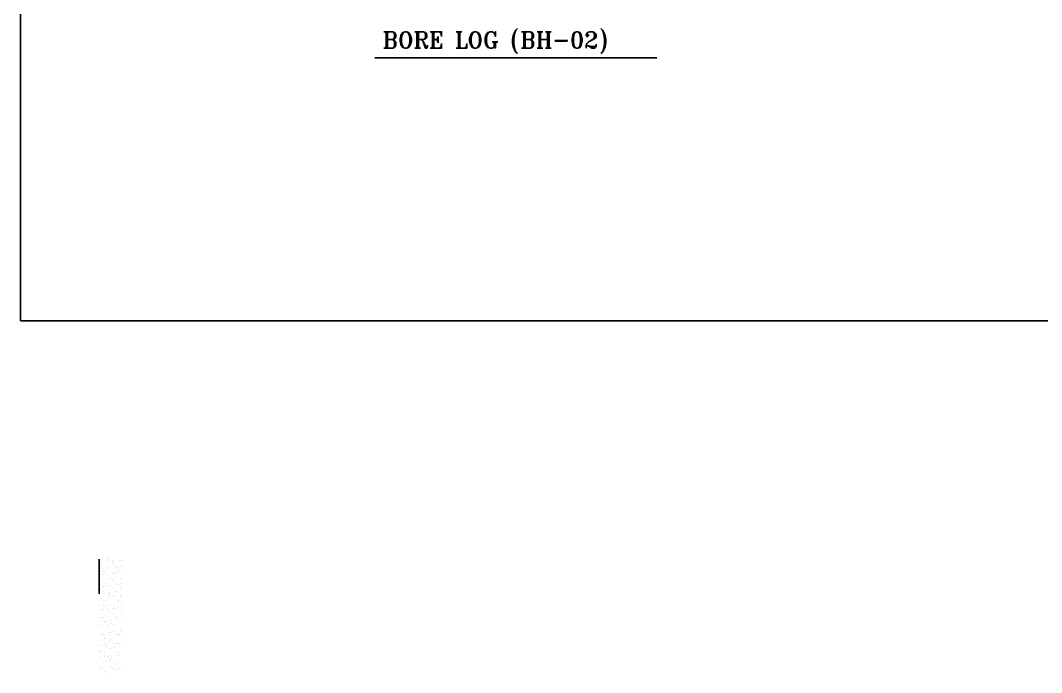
# Model space of a CAD drawing. Extents: x -358915 to 1258323, y -1585493 to -305611.
# Drawn here: x -61521 to -32450, y -1480561 to -1461985 of the extents above; entities that cross this region are included whole.
import ezdxf

# ---------------------------------------------------------------- set-up
doc = ezdxf.new("R2010")
doc.units = 0
doc.header["$LTSCALE"] = 300
doc.header["$MEASUREMENT"] = 0
doc.layers.add('LINE', color=7, linetype='CONTINUOUS')
doc.layers.add('TEXT', color=10, linetype='CONTINUOUS')
doc.layers.add('Text 20', color=7, linetype='CONTINUOUS', lineweight=15)
doc.styles.add('BIG', font='ROMANT.SHX')

msp = doc.modelspace()

# ---------------------------------------------------------------- linework, layer by layer
at = {"layer": 'LINE'}
msp.add_line((-51430.6, -1463052.6), (-43407, -1463052.6), dxfattribs=at)
at = {"layer": 'LINE', "color": 6}
msp.add_line((-59283, -1477326.8), (-59283, -1478319.9), dxfattribs=at)
at = {"layer": 'LINE'}
msp.add_lwpolyline([(-61521.2, -1470543.9), (2009.2, -1470543.9), (2009.2, -1425618.7), (-61521.2, -1425618.7)], close=True, dxfattribs=at)
at = {"layer": 'TEXT'}
for p, q in [((-59037.5, -1477308.6), (-59037.5, -1477308.6)), ((-59033.2, -1477411), (-59033.2, -1477411)), ((-59026.1, -1477369), (-59026.1, -1477369)), ((-59013.6, -1477330.5), (-59013.6, -1477330.5)), ((-58965.8, -1477402.1), (-58965.8, -1477402.1)), ((-58891.6, -1477362.6), (-58891.6, -1477362.6)), ((-58860.4, -1477388.2), (-58860.4, -1477388.2)), ((-58694.6, -1477370.5), (-58694.6, -1477370.5)), ((-58684.4, -1477365.1), (-58684.4, -1477365.1)), ((-58616.9, -1477356.2), (-58616.9, -1477356.2)), ((-59209.3, -1477434.2), (-59209.3, -1477434.2)), ((-59200.9, -1477503.1), (-59200.9, -1477503.1)), ((-59190.5, -1477687.9), (-59190.5, -1477687.9)), ((-59161.4, -1477665.8), (-59161.4, -1477665.8)), ((-59137.6, -1477687.7), (-59137.6, -1477687.7)), ((-59038.3, -1477527), (-59038.3, -1477527)), ((-59017.9, -1477618.7), (-59017.9, -1477618.7)), ((-58983.7, -1477561.8), (-58983.7, -1477561.8)), ((-58900.8, -1477433.8), (-58900.8, -1477433.8)), ((-58850.8, -1477490.5), (-58850.8, -1477490.5)), ((-58786.9, -1477687.1), (-58786.9, -1477687.1)), ((-58771.9, -1477552), (-58771.9, -1477552)), ((-58748, -1477573.9), (-58748, -1477573.9)), ((-58740.9, -1477708.1), (-58740.9, -1477708.1)), ((-58686.4, -1477620.3), (-58686.4, -1477620.3)), ((-58635.2, -1477677.3), (-58635.2, -1477677.3)), ((-58634.8, -1477526.2), (-58634.8, -1477526.2)), ((-59282.6, -1477887.1), (-59282.6, -1477887.1)), ((-59262.6, -1477776.7), (-59262.6, -1477776.7)), ((-59195.1, -1477767.8), (-59195.1, -1477767.8)), ((-59192.7, -1477752.8), (-59192.7, -1477752.8)), ((-59089.8, -1477754), (-59089.8, -1477754)), ((-59024.8, -1477791), (-59024.8, -1477791)), ((-59009.8, -1477868.4), (-59009.8, -1477868.4)), ((-58933.7, -1477851.5), (-58933.7, -1477851.5)), ((-58913.7, -1477730.8), (-58913.7, -1477730.8)), ((-58895.8, -1477909.2), (-58895.8, -1477909.2)), ((-58879, -1477886.3), (-58879, -1477886.3)), ((-58871.9, -1477931.1), (-58871.9, -1477931.1)), ((-58846.3, -1477721.9), (-58846.3, -1477721.9)), ((-58842.7, -1477740.2), (-58842.7, -1477740.2)), ((-58834.5, -1477989.9), (-58834.5, -1477989.9)), ((-58678.2, -1477870), (-58678.2, -1477870)), ((-59261.5, -1478044.8), (-59261.5, -1478044.8)), ((-59232.6, -1478176.8), (-59232.6, -1478176.8)), ((-59184.6, -1478002.5), (-59184.6, -1478002.5)), ((-59177.9, -1478211.6), (-59177.9, -1478211.6)), ((-59176.4, -1478252.2), (-59176.4, -1478252.2)), ((-59148.8, -1478148.2), (-59148.8, -1478148.2)), ((-59143.1, -1478096.6), (-59143.1, -1478096.6)), ((-59085.9, -1478012.4), (-59085.9, -1478012.4)), ((-59075.6, -1478087.7), (-59075.6, -1478087.7)), ((-59019.8, -1478266.4), (-59019.8, -1478266.4)), ((-59001.6, -1478118.1), (-59001.6, -1478118.1)), ((-58995.9, -1478288.2), (-58995.9, -1478288.2)), ((-58970.3, -1478073.8), (-58970.3, -1478073.8)), ((-58829, -1478176), (-58829, -1478176)), ((-58826.4, -1478239.6), (-58826.4, -1478239.6)), ((-58794.2, -1478050.6), (-58794.2, -1478050.6)), ((-58774.4, -1478210.9), (-58774.4, -1478210.9)), ((-58759.2, -1478034.4), (-58759.2, -1478034.4)), ((-58726.8, -1478041.7), (-58726.8, -1478041.7)), ((-58682.3, -1478011.7), (-58682.3, -1478011.7)), ((-58670.1, -1478119.7), (-58670.1, -1478119.7)), ((-58630.2, -1478152.6), (-58630.2, -1478152.6)), ((-58621.4, -1478027.9), (-58621.4, -1478027.9)), ((-59272.7, -1478505.3), (-59272.7, -1478505.3)), ((-59199.6, -1478439.6), (-59199.6, -1478439.6)), ((-59168.2, -1478501.9), (-59168.2, -1478501.9)), ((-59127.9, -1478501.3), (-59127.9, -1478501.3)), ((-59073.3, -1478536.1), (-59073.3, -1478536.1)), ((-59023.6, -1478416.4), (-59023.6, -1478416.4)), ((-58993.4, -1478367.8), (-58993.4, -1478367.8)), ((-58981.2, -1478336.9), (-58981.2, -1478336.9)), ((-58956.1, -1478407.5), (-58956.1, -1478407.5)), ((-58883.1, -1478391.6), (-58883.1, -1478391.6)), ((-58850.8, -1478393.6), (-58850.8, -1478393.6)), ((-58818.2, -1478489.3), (-58818.2, -1478489.3)), ((-58754.1, -1478509.8), (-58754.1, -1478509.8)), ((-58730.3, -1478531.7), (-58730.3, -1478531.7)), ((-58724.3, -1478500.6), (-58724.3, -1478500.6)), ((-58674.7, -1478370.4), (-58674.7, -1478370.4)), ((-58669.7, -1478535.4), (-58669.7, -1478535.4)), ((-58661.9, -1478369.4), (-58661.9, -1478369.4)), ((-59280.1, -1478662.2), (-59280.1, -1478662.2)), ((-59253, -1478782.1), (-59253, -1478782.1)), ((-59185.5, -1478773.2), (-59185.5, -1478773.2)), ((-59160.1, -1478751.7), (-59160.1, -1478751.7)), ((-59143.7, -1478623.5), (-59143.7, -1478623.5)), ((-59119.8, -1478645.4), (-59119.8, -1478645.4)), ((-59080.1, -1478759.4), (-59080.1, -1478759.4)), ((-59023.3, -1478825.8), (-59023.3, -1478825.8)), ((-59007.1, -1478748.7), (-59007.1, -1478748.7)), ((-58985.3, -1478617.5), (-58985.3, -1478617.5)), ((-58977.1, -1478867.3), (-58977.1, -1478867.3)), ((-58968.6, -1478860.7), (-58968.6, -1478860.7)), ((-58904.1, -1478736.2), (-58904.1, -1478736.2)), ((-58878.1, -1478866.9), (-58878.1, -1478866.9)), ((-58876.5, -1478661.5), (-58876.5, -1478661.5)), ((-58836.7, -1478727.3), (-58836.7, -1478727.3)), ((-58810, -1478739), (-58810, -1478739)), ((-58731.3, -1478713.4), (-58731.3, -1478713.4)), ((-58653.7, -1478619.1), (-58653.7, -1478619.1)), ((-58645.6, -1478868.8), (-58645.6, -1478868.8)), ((-58619.7, -1478825.1), (-58619.7, -1478825.1)), ((-58617.5, -1478635), (-58617.5, -1478635)), ((-59267.7, -1478980.7), (-59267.7, -1478980.7)), ((-59243.8, -1479002.6), (-59243.8, -1479002.6)), ((-59175.5, -1478986.7), (-59175.5, -1478986.7)), ((-59151.9, -1479001.4), (-59151.9, -1479001.4)), ((-59133.5, -1479101.9), (-59133.5, -1479101.9)), ((-59131.1, -1479105.9), (-59131.1, -1479105.9)), ((-59066, -1479093.1), (-59066, -1479093.1)), ((-58968.9, -1479117), (-58968.9, -1479117)), ((-58960.7, -1479079.2), (-58960.7, -1479079.2)), ((-58918.6, -1479150.4), (-58918.6, -1479150.4)), ((-58854.2, -1478888.8), (-58854.2, -1478888.8)), ((-58801.9, -1478988.8), (-58801.9, -1478988.8)), ((-58784.6, -1479056), (-58784.6, -1479056)), ((-58771.9, -1478986), (-58771.9, -1478986)), ((-58741.5, -1478992.1), (-58741.5, -1478992.1)), ((-58717.2, -1479047.1), (-58717.2, -1479047.1)), ((-58637.4, -1479118.6), (-58637.4, -1479118.6)), ((-59267.5, -1479185.9), (-59267.5, -1479185.9)), ((-59190, -1479444.9), (-59190, -1479444.9)), ((-59143.7, -1479251.1), (-59143.7, -1479251.1)), ((-59070.8, -1479311.3), (-59070.8, -1479311.3)), ((-59014, -1479421.8), (-59014, -1479421.8)), ((-59002.1, -1479224.1), (-59002.1, -1479224.1)), ((-58978.2, -1479246), (-58978.2, -1479246)), ((-58960.8, -1479366.7), (-58960.8, -1479366.7)), ((-58946.5, -1479412.9), (-58946.5, -1479412.9)), ((-58865.4, -1479349.3), (-58865.4, -1479349.3)), ((-58863.9, -1479185.2), (-58863.9, -1479185.2)), ((-58841.2, -1479399), (-58841.2, -1479399)), ((-58793.7, -1479238.5), (-58793.7, -1479238.5)), ((-58667.2, -1479310.5), (-58667.2, -1479310.5)), ((-58665.1, -1479375.8), (-58665.1, -1479375.8)), ((-58629.3, -1479368.3), (-58629.3, -1479368.3)), ((-59255, -1479463), (-59255, -1479463)), ((-59217.5, -1479475.6), (-59217.5, -1479475.6)), ((-59162.9, -1479510.5), (-59162.9, -1479510.5)), ((-59135.6, -1479500.8), (-59135.6, -1479500.8)), ((-59126, -1479581.2), (-59126, -1479581.2)), ((-59102.1, -1479603.1), (-59102.1, -1479603.1)), ((-58989.4, -1479706.4), (-58989.4, -1479706.4)), ((-58966.1, -1479635.8), (-58966.1, -1479635.8)), ((-58952.6, -1479616.4), (-58952.6, -1479616.4)), ((-58894.5, -1479741.6), (-58894.5, -1479741.6)), ((-58827, -1479732.7), (-58827, -1479732.7)), ((-58813.9, -1479474.9), (-58813.9, -1479474.9)), ((-58785.5, -1479488.2), (-58785.5, -1479488.2)), ((-58777.4, -1479737.9), (-58777.4, -1479737.9)), ((-58759.3, -1479509.7), (-58759.3, -1479509.7)), ((-58736.4, -1479467.5), (-58736.4, -1479467.5)), ((-58721.7, -1479718.8), (-58721.7, -1479718.8)), ((-58712.5, -1479489.4), (-58712.5, -1479489.4)), ((-58621.1, -1479618), (-58621.1, -1479618)), ((-59265, -1479961.1), (-59265, -1479961.1)), ((-59250, -1479938.4), (-59250, -1479938.4)), ((-59243.3, -1479787.5), (-59243.3, -1479787.5)), ((-59226.1, -1479960.3), (-59226.1, -1479960.3)), ((-59175.9, -1479778.6), (-59175.9, -1479778.6)), ((-59127.4, -1479750.5), (-59127.4, -1479750.5)), ((-59119.2, -1480000.2), (-59119.2, -1480000.2)), ((-59112.9, -1479800.2), (-59112.9, -1479800.2)), ((-59070.5, -1479764.8), (-59070.5, -1479764.8)), ((-59058.2, -1479835), (-59058.2, -1479835)), ((-58944.5, -1479866.1), (-58944.5, -1479866.1)), ((-58861.5, -1479960.3), (-58861.5, -1479960.3)), ((-58860.4, -1479824.6), (-58860.4, -1479824.6)), ((-58836.5, -1479846.5), (-58836.5, -1479846.5)), ((-58769.2, -1479987.6), (-58769.2, -1479987.6)), ((-58723.8, -1479949.8), (-58723.8, -1479949.8)), ((-58709.3, -1479799.4), (-58709.3, -1479799.4)), ((-58654.6, -1479834.3), (-58654.6, -1479834.3)), ((-59275.5, -1480120.2), (-59275.5, -1480120.2)), ((-59160.4, -1480285.6), (-59160.4, -1480285.6)), ((-59123.9, -1480107.3), (-59123.9, -1480107.3)), ((-59113.4, -1480063.6), (-59113.4, -1480063.6)), ((-59111.1, -1480250), (-59111.1, -1480250)), ((-59056.4, -1480098.5), (-59056.4, -1480098.5)), ((-59008.2, -1480124.7), (-59008.2, -1480124.7)), ((-58984.4, -1480181.8), (-58984.4, -1480181.8)), ((-58960.5, -1480203.7), (-58960.5, -1480203.7)), ((-58953.5, -1480159.5), (-58953.5, -1480159.5)), ((-58951, -1480084.6), (-58951, -1480084.6)), ((-58936.3, -1480115.8), (-58936.3, -1480115.8)), ((-58847.7, -1480307), (-58847.7, -1480307)), ((-58775, -1480061.4), (-58775, -1480061.4)), ((-58761, -1480237.3), (-58761, -1480237.3)), ((-58756.8, -1480284.9), (-58756.8, -1480284.9)), ((-58707.5, -1480052.5), (-58707.5, -1480052.5)), ((-59267.4, -1480369.9), (-59267.4, -1480369.9)), ((-59252.5, -1480484.8), (-59252.5, -1480484.8)), ((-59237.3, -1480420.7), (-59237.3, -1480420.7)), ((-59180.4, -1480450.3), (-59180.4, -1480450.3)), ((-59108.3, -1480538.9), (-59108.3, -1480538.9)), ((-59102.9, -1480499.7), (-59102.9, -1480499.7)), ((-59084.4, -1480560.8), (-59084.4, -1480560.8)), ((-59004.4, -1480427.2), (-59004.4, -1480427.2)), ((-58936.9, -1480418.3), (-58936.9, -1480418.3)), ((-58928.1, -1480365.6), (-58928.1, -1480365.6)), ((-58903.5, -1480449.2), (-58903.5, -1480449.2)), ((-58848.9, -1480484), (-58848.9, -1480484)), ((-58831.5, -1480404.4), (-58831.5, -1480404.4)), ((-58752.9, -1480487.1), (-58752.9, -1480487.1)), ((-58718.7, -1480425.2), (-58718.7, -1480425.2)), ((-58694.8, -1480447.1), (-58694.8, -1480447.1)), ((-58655.5, -1480381.2), (-58655.5, -1480381.2))]:
    msp.add_line(p, q, dxfattribs=at)

# ---------------------------------------------------------------- texts
at = {"layer": 'Text 20', "style": 'BIG'}
msp.add_text('BORE LOG (BH-02)', height=466.594, dxfattribs=at).set_placement((-51212.1, -1462775.2))

doc.saveas('drawing.dxf')
